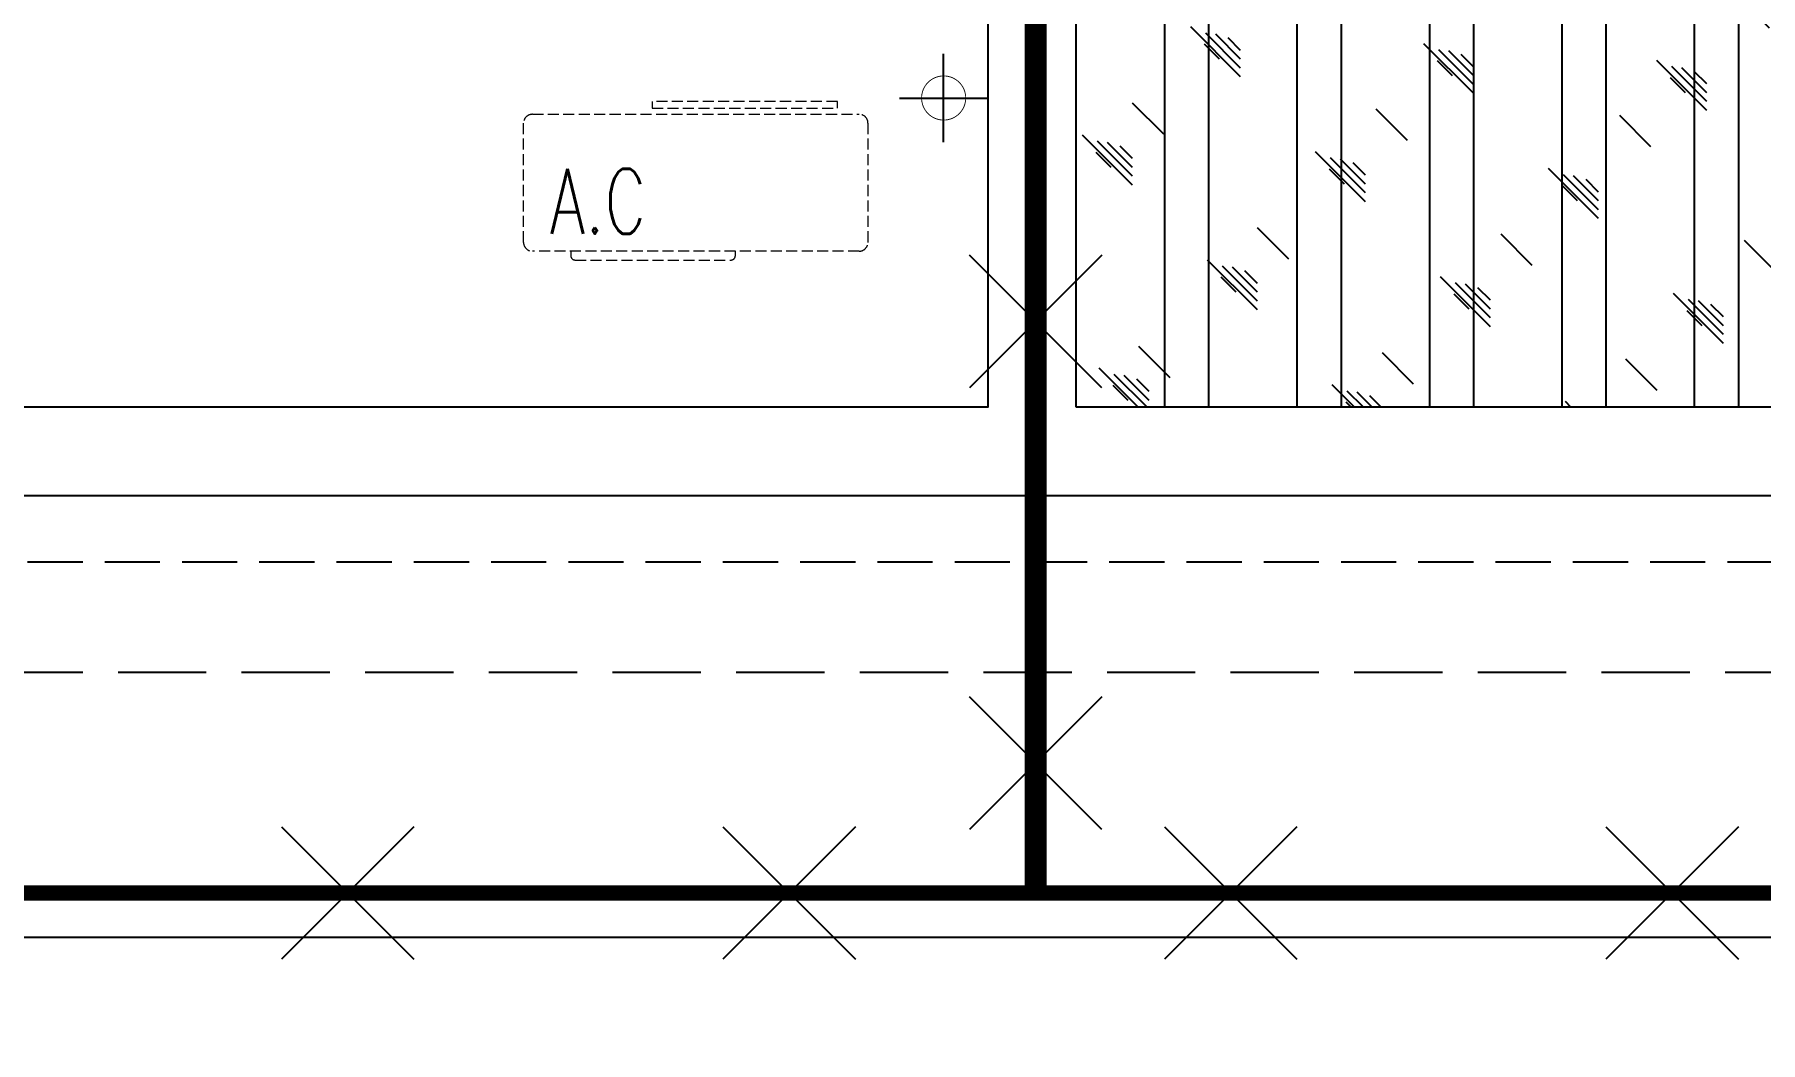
# Model space of a CAD drawing. Extents: x 2803505 to 5851001, y -1372902 to 24339.
# Drawn here: x 3742255 to 3746164, y -719792 to -717510 of the extents above; entities that cross this region are included whole.
import ezdxf
from ezdxf.xclip import XClip

# ---------------------------------------------------------------- set-up
doc = ezdxf.new("R2010")
doc.units = 0
doc.header["$LTSCALE"] = 1000
doc.header["$MEASUREMENT"] = 0
doc.header["$XCLIPFRAME"] = 2
for name, pattern in [('#P_--_20B1_001_t3$0$DASH', [0.35, 0.25, -0.1]), ('__DASH', [0.35, 0.25, -0.1]), ('DASH', [0.35, 0.25, -0.1]), ('DOTE', [2.42, 2, -0.2, 0.02, -0.2])]:
    doc.linetypes.add(name, pattern=pattern)
doc.layers.get('0').update_dxf_attribs({"linetype": 'CONTINUOUS'})
for name, color, linetype in [('!!电气', 1, 'CONTINUOUS'), ('LWIRE', 4, 'CONTINUOUS'), ('ROOF', 183, 'CONTINUOUS'), ('WIRE-避雷', 4, 'CONTINUOUS'), ('保温', 6, 'CONTINUOUS'), ('机电标识类', 1, 'CONTINUOUS'), ('看线', 185, 'CONTINUOUS')]:
    doc.layers.add(name, color=color, linetype=linetype)
for name, color, linetype, lineweight in [('DOTE', 19, 'DOTE', 9), ('平面-空调预留孔', 252, 'CONTINUOUS', 15), ('空调', 76, 'CONTINUOUS', 13)]:
    doc.layers.add(name, color=color, linetype=linetype, lineweight=lineweight)
doc.styles.add('_TCH_DIM', font='SIMPLEX', dxfattribs={"bigfont": 'GBCBIG'})

# ---------------------------------------------------------------- blocks, each defined once
blk = doc.blocks.new('A$C74D73064')
at = {"layer": 'DOTE', "color": 252}
blk.add_line((196116, 61719.3), (-86385.2, 61719.3), dxfattribs=at)
blk = doc.blocks.new('rtyryrtyeeretee')
at = {"layer": '平面-空调预留孔', "color": 252, "linetype": 'DASH', "ltscale": 0.1}
for p, q in [((669748.9, 343882), (669748.9, 343872)), ((670121.7, 343872), (670121.7, 343882)), ((669758.9, 343862), (670111.7, 343862))]:
    blk.add_line(p, q, dxfattribs=at)
blk.add_lwpolyline([(670352.8, 344221.1), (669933, 344221.1), (669933, 344206), (670352.8, 344206)], close=True, dxfattribs=at)
blk.add_lwpolyline([(670402, 343882), (669662, 343882, -0.414214), (669642, 343902), (669642, 344172, -0.414214), (669662, 344192), (670402, 344192, -0.414214), (670422, 344172), (670422, 343902, -0.414214)], format="xyb", close=True, dxfattribs=at)
for centre, start, end in [((669758.9, 343872), 180, 270), ((670111.7, 343872), 270, 0)]:
    blk.add_arc(centre, 10, start, end, dxfattribs=at)
at = {"layer": '平面-空调预留孔', "color": 252, "linetype": 'DASH', "ltscale": 0.1, "style": '_TCH_DIM', "width": 0.705882}
blk.add_text('A.C', height=146.88, dxfattribs=at).set_placement((669701.4, 343921.6))
blk = doc.blocks.new('GGDGDGDG')
at = {"layer": '机电标识类', "color": 250, "linetype": 'DASH', "ltscale": 400}
for p, q in [((704092.5, 766289.8), (704092.5, 766489.8)), ((704192.5, 766389.8), (703992.5, 766389.8))]:
    blk.add_line(p, q, dxfattribs=at)
at = {"layer": '空调', "color": 1, "linetype": 'DASH', "const_width": 2}
blk.add_lwpolyline([(704042.5, 766389.8, 0.999999), (704142.5, 766389.8, 0.999999), (704042.5, 766389.8)], format="xyb", dxfattribs=at)
blk = doc.blocks.new('GDGDFDS')
at = {"layer": '保温', "linetype": 'Continuous', "ltscale": 10}
h = blk.add_hatch(dxfattribs=at)
h.set_pattern_fill('玻璃1', color=132, scale=50, style=0)
h.set_pattern_definition([(45, (100, 20), (-244.9418, 244.9418), [112, -288]), (45, (148, 40), (-244.9418, 244.9418), [48, -352]), (45, (100, 40), (-244.9418, 244.9418), [80, -320]), (45, (124, 20), (268.70058, -268.70058), [100, -300]), (45, (100, 0), (-244.9418, 244.9418), [160, -240]), (45, (100, 60), (-244.9418, 244.9418), [40, -360])])
h.paths.add_polyline_path([(429816.6, 209506.9), (429816.6, 211106.9), (424216.6, 211107), (424216.6, 209507)])
at = {"layer": '保温', "color": 252, "linetype": 'Continuous', "ltscale": 10, "true_color": 0x939598}
for p, q in [((428316.6, 211106.9), (428316.6, 209506.9)), ((428416.6, 211106.9), (428416.6, 209506.9)), ((428616.6, 211107), (428616.6, 209507)), ((428716.6, 211107), (428716.6, 209507)), ((428916.6, 211106.9), (428916.6, 209506.9)), ((429016.6, 211106.9), (429016.6, 209506.9)), ((429216.6, 211106.9), (429216.6, 209506.9)), ((429316.6, 211106.9), (429316.6, 209506.9)), ((429516.6, 211106.9), (429516.6, 209506.9)), ((429616.6, 211106.9), (429616.6, 209506.9))]:
    blk.add_line(p, q, dxfattribs=at)
blk = doc.blocks.new('A$C1F33016B')
at = {"layer": 'ROOF', "color": 252, "ltscale": 0.8}
for points in [[(10400, 11000), (10400, 12450), (14600, 12450), (14600, 11000), (13800, 11000), (13800, 8400.3), (15799.8, 8400.3), (15799.8, 9000), (20200, 9000), (20200, 6200), (22050, 6200), (22050, 1900.1), (15600, 1899.9), (15600, 100), (9400, 100), (9400, 1899.9), (3600, 1900.1), (3600, 6200), (4800, 6200), (4800, 9000), (6400, 9000), (6400, 6200), (11150, 6200)], [(3400, 7400), (1550, 7400), (1550, 2900), (1550, 2900), (1550, -1100), (23450, -1100), (23450, 100), (25000, 100)], [(4600, 7300), (1650, 7300), (1650, -1000), (23350, -1000), (23350, 200), (25000, 200)], [(4600, 7300), (4600, 6400), (2550, 6400), (2550, -100), (22450, -100), (22450, 1900), (22750, 1900)]]:
    blk.add_lwpolyline(points, dxfattribs=at)
at = {"layer": 'ROOF', "color": 252, "linetype": '__DASH', "ltscale": 0.8}
blk.add_lwpolyline([(4600, 6800), (2150, 6800), (2150, -500), (22850, -500), (22850, 700), (25000, 700)], dxfattribs=at)
at = {"layer": 'ROOF', "color": 252, "ltscale": 0.8}
blk.add_lwpolyline([(15799.9, 100), (15799.9, 1699.9), (21400, 1700), (21400, 100)], close=True, dxfattribs=at)
at = {"layer": '看线', "color": 252, "linetype": '#P_--_20B1_001_t3$0$DASH', "ltscale": 0.5}
blk.add_lwpolyline([(3400, 2050), (2400, 2050), (2400, -250), (22600, -250), (22600, 950), (25000, 950)], dxfattribs=at)
at = {"xscale": -1}
for name, p in [('GDGDFDS', (445616.6, -209407)), ('GGDGDGDG', (719592.5, -765589.8))]:
    blk.add_blockref(name, p, dxfattribs=at)
at = {"color": 252}
blk.add_blockref('rtyryrtyeeretee', (-655093.5, -343428.9), dxfattribs=at)
blk = doc.blocks.new('$TelecSys$00000009')
for p, q in [((-0.5, 0.5), (0.5, -0.5)), ((0.5, 0.5), (-0.5, -0.5))]:
    blk.add_line(p, q)

msp = doc.modelspace()

# ---------------------------------------------------------------- block references
at = {"layer": '!!电气'}
msp.add_blockref('A$C1F33016B', (3728813.6, -718453.4), dxfattribs=at)
at = {"color": 252}
ref = msp.add_blockref('A$C74D73064', (3714796.2, -781511.3), dxfattribs=at)
XClip(ref).set_block_clipping_path([(-72082.5976296387, 50822.2577331646), (-18082.6107620973, 70322.2577319878)])

# ---------------------------------------------------------------- next in the draw order: linework, layer by layer
at = {"layer": 'WIRE-避雷', "color": 4, "const_width": 35}
msp.add_lwpolyline([(3733413.6, -711109.2), (3733413.6, -711153.4), (3730463.6, -711153.4), (3730463.6, -719453.4), (3752163.6, -719453.4), (3752163.6, -718253.4), (3755463.6, -718253.4), (3755463.6, -719453.4), (3777163.6, -719453.4)], dxfattribs=at)
at = {"layer": 'WIRE-避雷', "const_width": 50}
msp.add_lwpolyline([(3751063.6, -716553.4), (3751063.6, -716659.6), (3744521.8, -716659.6), (3744521.8, -719453.4)], dxfattribs=at)

# ---------------------------------------------------------------- next in the draw order: block references
at = {"layer": 'LWIRE', "xscale": 300, "yscale": 300, "zscale": 300, "rotation": 269.9999997347081}
for p in [(3744521.8, -718159.6), (3744521.8, -719159.6)]:
    msp.add_blockref('$TelecSys$00000009', p, dxfattribs=at)
at = {"layer": 'LWIRE', "color": 4, "xscale": 300, "yscale": 300, "zscale": 300, "rotation": 359.9999997347077}
for p in [(3742963.6, -719453.4), (3743963.6, -719453.4), (3744963.6, -719453.4), (3745963.6, -719453.4)]:
    msp.add_blockref('$TelecSys$00000009', p, dxfattribs=at)

doc.saveas('drawing.dxf')
